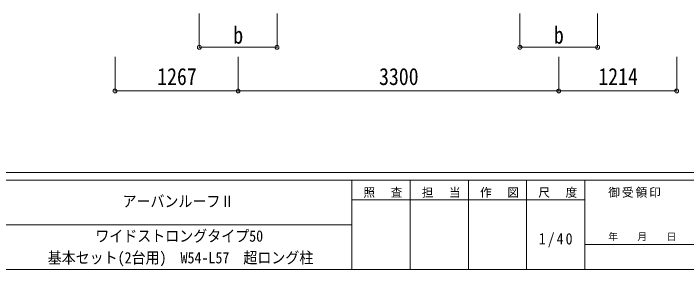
# Model space of a CAD drawing. Units: millimetres at full size, sheet at 1:40. Extents: x -11243 to 11243, y -7760 to 7760.
# Drawn here: x 119 to 7047, y -7760 to -5120 of the extents above; entities that cross this region are included whole.
import ezdxf
from ezdxf.enums import TextEntityAlignment as Align

# ---------------------------------------------------------------- set-up
doc = ezdxf.new("R2010")
doc.units = ezdxf.units.MM
doc.header["$LTSCALE"] = 40
doc.header["$PDMODE"] = 32
doc.header["$PDSIZE"] = 40
doc.layers.add('0-6_OTH_LINE', color=6, linetype='Continuous', lineweight=9)
doc.layers.add('F-0_240', color=7, linetype='Continuous', lineweight=9)
doc.styles.add('ＭＳ ゴシック', font='')
doc.styles.get('ＭＳ ゴシック').set_extended_font_data('MS Gothic')

msp = doc.modelspace()

# ---------------------------------------------------------------- linework, layer by layer
at = {"layer": '0-6_OTH_LINE'}
for p, q in [((2032.21, -5468.58), (2032.21, -5119.58)), ((2832.21, -5468.58), (2832.21, -5119.58)), ((5332.25, -5468.58), (5332.25, -5119.58)), ((6132.25, -5468.58), (6132.25, -5119.58)), ((2032.21, -5468.58), (2832.21, -5468.58)), ((5332.25, -5468.58), (6132.25, -5468.58)), ((1165.25, -5918.58), (1165.25, -5568.58)), ((2432.25, -5918.58), (2432.25, -5568.58)), ((5732.25, -5918.58), (5732.25, -5568.58)), ((6946.25, -5918.58), (6946.25, -5568.58)), ((1165.25, -5918.58), (2432.25, -5918.58)), ((2432.25, -5918.58), (5732.25, -5918.58)), ((5732.25, -5918.58), (6946.25, -5918.58))]:
    msp.add_line(p, q, dxfattribs=at)
for p in [(2032.21, -5468.58), (2832.21, -5468.58), (5332.25, -5468.58), (6132.25, -5468.58), (1165.25, -5918.58), (2432.25, -5918.58), (5732.25, -5918.58), (6946.25, -5918.58)]:
    msp.add_point(p, dxfattribs=at)
at = {"layer": 'F-0_240', "color": 5}
for p, q in [((-11242.74, -6760), (10677.26, -6760)), ((-11242.74, -6840), (7121.58, -6840)), ((3601.58, -6840), (3601.58, -7760)), ((4201.58, -6840), (4201.58, -7760)), ((4801.58, -6840), (4801.58, -7760)), ((5401.58, -6840), (5401.58, -7760)), ((6001.58, -6840), (6001.58, -7760)), ((3601.58, -7040), (6001.58, -7040)), ((-4598.42, -7300), (3601.58, -7300)), ((6001.58, -7500), (7121.58, -7500)), ((-11242.74, -7760), (10677.26, -7760))]:
    msp.add_line(p, q, dxfattribs=at)

# ---------------------------------------------------------------- texts
at = {"layer": '0-6_OTH_LINE', "color": 7, "style": 'ＭＳ ゴシック', "width": 0.85}
for s, p in [('b', (2382.21, -5483.58)), ('b', (5682.25, -5483.58)), ('1267', (1598.75, -5910.58)), ('3300', (3882.25, -5910.58)), ('1214', (6139.25, -5910.58))]:
    msp.add_text(s, height=176, dxfattribs=at).set_placement(p, align=Align.BOTTOM_LEFT)
at = {"layer": 'F-0_240', "style": 'ＭＳ ゴシック', "width": 0.9}
for s, p in [('アーバンルーフⅡ', (1241.58, -7150)), ('ワイドストロングタイプ50', (961.58, -7507.84)), ('基本セット(2台用)\u3000W54-L57\u3000超ロング柱', (471.58, -7731.34))]:
    msp.add_text(s, height=117.3, dxfattribs=at).set_placement(p, align=Align.BOTTOM_LEFT)
at = {"layer": 'F-0_240', "style": 'ＭＳ ゴシック'}
msp.add_text('年\u3000\u3000月\u3000\u3000日', height=73.31, dxfattribs=at).set_placement((6241.58, -7480), align=Align.BOTTOM_LEFT)
at = {"layer": 'F-0_240', "attachment_point": 7, "style": 'ＭＳ ゴシック'}
for s, insert, char_height in [('\\T1.17;照\u3000査', (3721.58, -7020), 87.98), ('\\T1.17;担\u3000当', (4321.58, -7020), 87.98), ('\\T1.17;作\u3000図', (4921.58, -7020), 87.98), ('\\T1.17;尺\u3000度', (5521.58, -7020), 87.98), ('\\T1.17;御受領印', (6241.58, -7020), 87.98), ('\\T1.28;\\W0.9;1/40', (5526.58, -7530), 117.3)]:
    msp.add_mtext(s, dxfattribs=dict(at, insert=insert, char_height=char_height))

doc.saveas('drawing.dxf')
